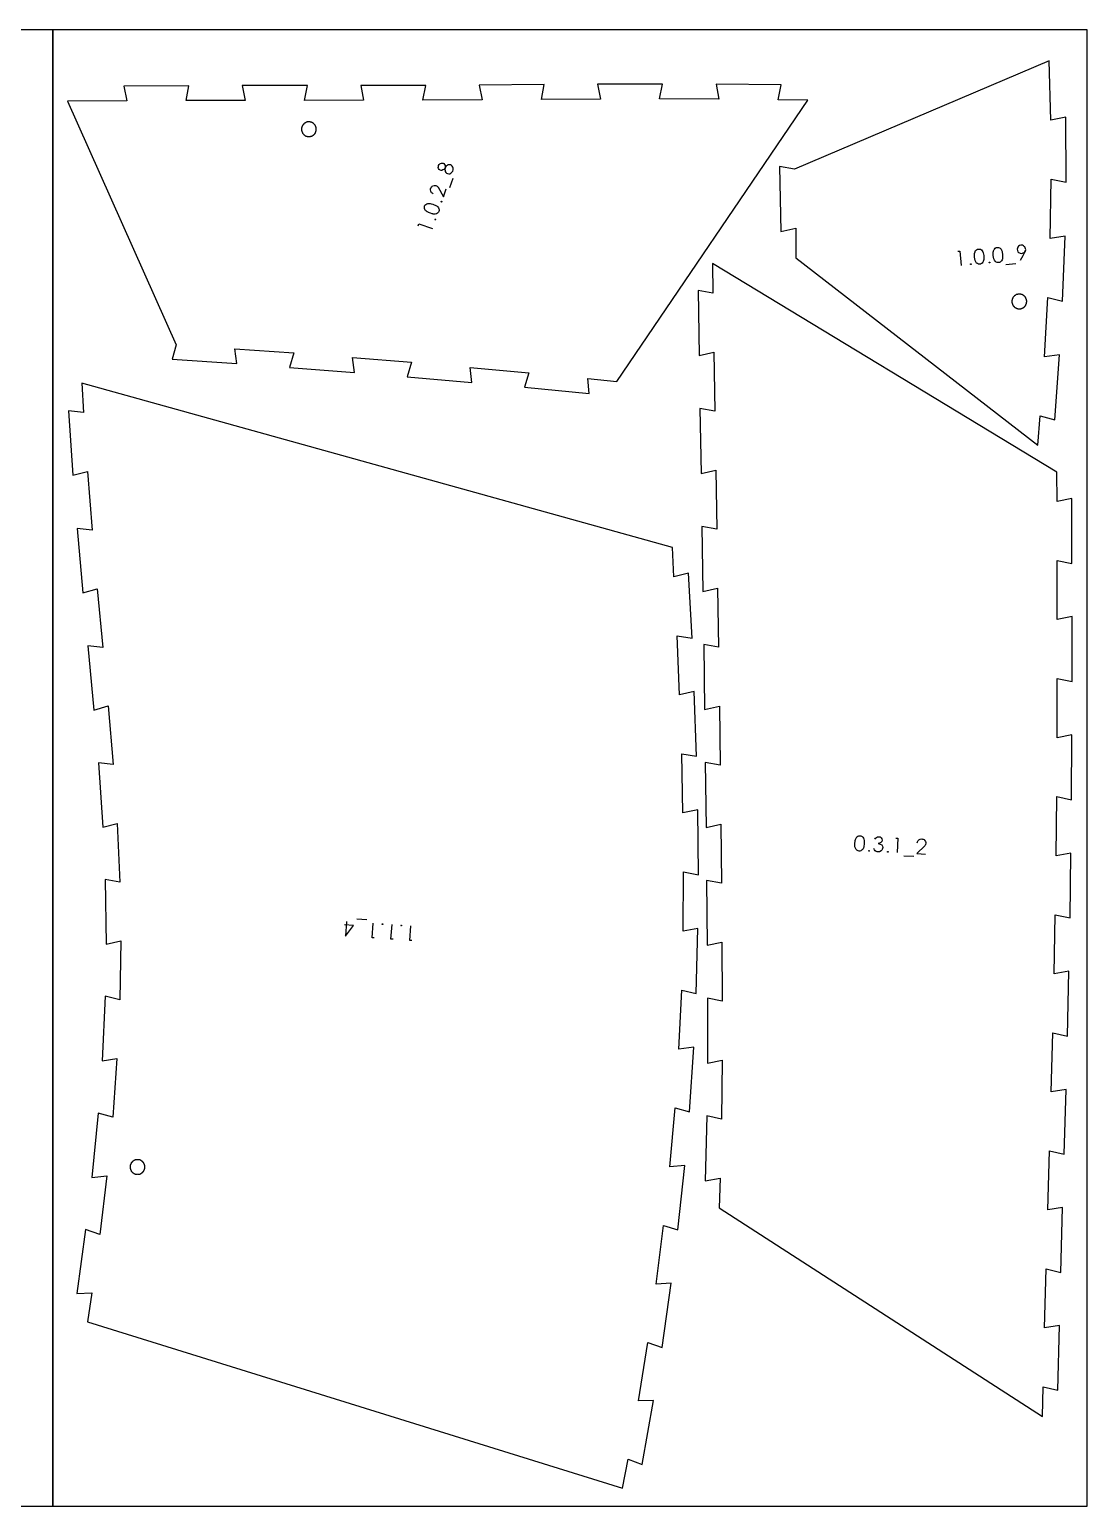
# Model space of a CAD drawing. Header units: millimetres. Extents: x 0 to 7679, y -1054 to 0.
# Drawn here: x 4884 to 5595, y -1000 to 0 of the extents above; entities that cross this region are included whole.
import ezdxf

# ---------------------------------------------------------------- set-up
doc = ezdxf.new("R2010")
doc.units = ezdxf.units.MM
doc.header["$MEASUREMENT"] = 0
for name, color, linetype, true_color in [('Default', 18, 'Continuous', 0x000000), ('nest$l_engrave_text', 5, 'Continuous', 0x0000ff), ('nest$l_inner_cut', 3, 'Continuous', 0x00ff00), ('nest$l_outer_cut', 1, 'Continuous', 0xff0000)]:
    doc.layers.add(name, color=color, linetype=linetype, true_color=true_color)

msp = doc.modelspace()

# ---------------------------------------------------------------- linework, layer by layer
at = {"layer": 'Default'}
for points in [[(4200, -1000), (4200, 0), (4900, 0), (4900, -1000)], [(4900, -1000), (4900, 0), (5600, 0), (5600, -1000)]]:
    msp.add_lwpolyline(points, close=True, dxfattribs=at)
at = {"layer": 'nest$l_engrave_text'}
for points in [[(5165.7, -93.2), (5165.5, -93.9), (5165.4, -94.7), (5165.5, -95.5), (5165.7, -96.1), (5166.1, -96.8), (5166.5, -97.2), (5167.1, -97.5), (5168, -97.7), (5168.8, -97.6), (5169.5, -97.2), (5170.2, -96.6), (5170.7, -95.8), (5170.9, -95), (5171, -94.3), (5170.9, -93.6), (5170.7, -93.1), (5170.3, -92.5), (5169.8, -92), (5169.1, -91.6), (5168.5, -91.5), (5168, -91.6), (5167.4, -91.7), (5166.9, -92), (5166.4, -92.3), (5166, -92.8), (5165.6, -93.5), (5165.3, -94.2), (5164.8, -94.7), (5164.1, -95.1), (5163.4, -95.4), (5162.8, -95.4), (5162.3, -95.3), (5162, -95.1), (5161.5, -94.7), (5161.1, -94), (5160.9, -93.4), (5161, -92.7), (5161.1, -92), (5161.5, -91.4), (5161.9, -90.9), (5162.4, -90.6), (5163, -90.4), (5163.6, -90.4), (5164.2, -90.5), (5164.7, -90.8), (5165.1, -91.3), (5165.5, -92), (5165.7, -92.7)], [(5160.4, -124.3), (5159.8, -124.7), (5158.9, -124.9), (5157.8, -124.9), (5157.7, -124.9), (5157.5, -124.9), (5157.2, -124.8), (5156.8, -124.7), (5155.6, -124.4), (5154.4, -123.9), (5154, -123.7), (5153.7, -123.5), (5153.4, -123.4), (5153.3, -123.4), (5152.8, -123), (5152.4, -122.6), (5152.1, -122.2), (5151.8, -121.9), (5151.5, -121.1), (5151.5, -120.4), (5151.6, -119.7), (5151.9, -119), (5152.5, -118.4), (5153.1, -118.1), (5153.9, -117.8), (5154.6, -117.8), (5155.5, -117.8), (5156.2, -118), (5157.2, -118.3), (5158.2, -118.6), (5158.9, -118.9), (5159.7, -119.3), (5160.2, -119.6), (5160.7, -120.1), (5161.1, -120.7), (5161.4, -121.3), (5161.5, -121.9), (5161.5, -122.5), (5161.4, -123.1), (5161, -123.7)], [(5162.9, -116.5), (5163, -116.3), (5163.2, -116.3), (5163.3, -116.4), (5163.3, -116.6), (5163.2, -116.8), (5163, -116.8), (5162.9, -116.7)], [(5158.7, -128.6), (5158.8, -128.4), (5159, -128.4), (5159.1, -128.5), (5159.2, -128.7), (5159, -128.8), (5158.9, -128.8), (5158.7, -128.7)], [(5525.9, -158.5), (5525.3, -158.1), (5524.8, -157.3), (5524.3, -156.4), (5524.3, -156.3), (5524.3, -156.1), (5524.2, -155.8), (5524.1, -155.3), (5523.9, -154.1), (5523.9, -152.9), (5523.9, -152.4), (5523.9, -152), (5523.9, -151.7), (5523.9, -151.6), (5524.3, -150.4), (5524.5, -150), (5524.7, -149.7), (5525.3, -149.1), (5525.9, -148.8), (5526.5, -148.6), (5527.4, -148.6), (5528.1, -148.8), (5528.7, -149.2), (5529.2, -149.9), (5529.5, -150.5), (5529.8, -151.3), (5530, -152.1), (5530.2, -153.1), (5530.3, -154.1), (5530.3, -154.9), (5530.2, -155.8), (5530.1, -156.4), (5529.9, -157), (5529.5, -157.6), (5529.1, -158.2), (5528.6, -158.5), (5528.1, -158.8), (5527.5, -158.9), (5526.7, -158.8)], [(5538.6, -157.4), (5538, -156.9), (5537.5, -156.2), (5537, -155.3), (5537, -155.2), (5537, -155), (5536.9, -154.6), (5536.8, -154.2), (5536.6, -153), (5536.6, -151.8), (5536.6, -151.3), (5536.6, -150.9), (5536.6, -150.6), (5536.7, -150.5), (5536.8, -149.9), (5537, -149.3), (5537.2, -148.9), (5537.4, -148.6), (5538, -148), (5538.6, -147.6), (5539.3, -147.5), (5540.1, -147.5), (5540.8, -147.7), (5541.4, -148.1), (5541.9, -148.8), (5542.3, -149.4), (5542.6, -150.2), (5542.7, -150.9), (5542.9, -152), (5543, -153), (5543, -153.8), (5542.9, -154.7), (5542.9, -155.2), (5542.6, -155.9), (5542.2, -156.5), (5541.8, -157), (5541.4, -157.4), (5540.8, -157.7), (5540.2, -157.8), (5539.4, -157.7)], [(5521.4, -158.7), (5521.6, -158.7), (5521.6, -158.9), (5521.6, -159.1), (5521.4, -159.1), (5521.3, -159.1), (5521.2, -158.9), (5521.2, -158.7)], [(5534.1, -157.6), (5534.3, -157.6), (5534.3, -157.8), (5534.3, -157.9), (5534.1, -158), (5534, -158), (5533.9, -157.8), (5533.9, -157.6)], [(5444.3, -555.6), (5443.8, -555.1), (5443.3, -554.3), (5443, -553.3), (5443, -553.2), (5443, -553), (5443, -552.6), (5442.9, -552.2), (5442.9, -551), (5443.1, -549.7), (5443.2, -549.2), (5443.2, -548.9), (5443.3, -548.6), (5443.3, -548.5), (5443.5, -547.9), (5443.8, -547.4), (5444.1, -547), (5444.3, -546.7), (5445, -546.2), (5445.6, -545.9), (5446.3, -545.9), (5447.1, -546), (5447.9, -546.3), (5448.3, -546.8), (5448.8, -547.5), (5449, -548.2), (5449.2, -549.1), (5449.3, -549.8), (5449.3, -550.8), (5449.2, -551.8), (5449.1, -552.7), (5449, -553.5), (5448.8, -554.1), (5448.5, -554.7), (5448, -555.3), (5447.5, -555.7), (5447, -556), (5446.4, -556.2), (5445.8, -556.2), (5445.1, -556)], [(5452.6, -555.8), (5452.7, -555.9), (5452.8, -556), (5452.7, -556.2), (5452.5, -556.3), (5452.4, -556.2), (5452.3, -556), (5452.4, -555.8)], [(5465.3, -556.5), (5465.5, -556.5), (5465.5, -556.7), (5465.5, -556.9), (5465.3, -556.9), (5465.1, -556.9), (5465.1, -556.7), (5465.1, -556.5)], [(5123.1, -606), (5123, -605.9), (5122.9, -605.8), (5123, -605.6), (5123.2, -605.6), (5123.3, -605.6), (5123.4, -605.8), (5123.3, -606)], [(5135.9, -606.9), (5135.7, -606.8), (5135.6, -606.7), (5135.7, -606.5), (5135.9, -606.5), (5136.1, -606.5), (5136.1, -606.7), (5136, -606.9)]]:
    msp.add_lwpolyline(points, close=True, dxfattribs=at)
for points in [[(5157.4, -111.2), (5157, -110.9), (5156.4, -110.5), (5156.1, -110), (5155.8, -109.5), (5155.6, -108.6), (5155.7, -107.6), (5156, -107.1), (5156.3, -106.6), (5156.7, -106.2), (5157.1, -105.9), (5158.2, -105.6), (5158.8, -105.6), (5159.3, -105.6), (5159.7, -105.8), (5160.2, -106.1), (5160.4, -106.3), (5160.5, -106.4), (5160.8, -106.7), (5164.5, -113.3), (5166.3, -107.8)], [(5168.7, -107), (5170.9, -100.6)], [(5147.3, -133), (5147.8, -131.6), (5157.1, -134.8)], [(5512.7, -150.1), (5514.1, -150), (5515, -159.7)], [(5555.1, -156.2), (5556, -154.5), (5556.8, -153.1), (5557.5, -151.7), (5558.1, -150.7), (5558.4, -150), (5558.5, -149.6), (5558.6, -149), (5558.5, -148.4), (5558.3, -147.7), (5558, -147.2), (5557.6, -146.8), (5557.1, -146.4), (5556.5, -146.1), (5555.8, -146), (5555.2, -146.1), (5554.5, -146.3), (5553.8, -146.7), (5553.3, -147.3), (5553, -148), (5552.9, -148.8), (5553, -149.6), (5553.3, -150.4), (5553.8, -150.9), (5554.3, -151.3), (5554.9, -151.5), (5555.7, -151.6), (5556.4, -151.5), (5557, -151.3), (5557.6, -150.9), (5558.1, -150.4), (5558.5, -149.8), (5558.6, -149.4)], [(5545.1, -159.1), (5551.9, -158.5)], [(5456.4, -548.2), (5457, -547.4), (5457.5, -547), (5458.2, -546.6), (5459.1, -546.5), (5460, -546.7), (5460.8, -547.2), (5461.3, -548), (5461.4, -548.9), (5461.2, -549.8), (5460.9, -550.1), (5460.5, -550.5), (5459.7, -550.9), (5458.8, -551.1), (5460.1, -551.5), (5461.1, -552.1), (5461.7, -552.9), (5461.8, -553.8), (5461.7, -554.5), (5461.5, -555.2), (5461.2, -555.7), (5460.7, -556.1), (5459.6, -556.7), (5458.1, -556.8), (5457.3, -556.6), (5456.6, -556), (5456.2, -555.4), (5455.7, -554.5)], [(5470.7, -547.4), (5472.1, -547.5), (5471.6, -557.3)], [(5485.1, -550.6), (5485.3, -550.1), (5485.6, -549.5), (5485.9, -549), (5486.3, -548.6), (5487.2, -548.2), (5488.2, -548), (5488.7, -548.1), (5489.2, -548.2), (5489.8, -548.5), (5490.2, -548.9), (5490.8, -549.8), (5491, -550.4), (5491, -550.9), (5490.8, -551.9), (5490.7, -552.1), (5490.6, -552.3), (5490.4, -552.6), (5485, -558), (5490.8, -558.3)], [(5476, -559.5), (5482.8, -559.8)], [(5098.9, -603.9), (5098.2, -613.9), (5103.5, -606.7), (5097.4, -606.3)], [(5112.5, -602.8), (5105.7, -602.3)], [(5117.6, -615), (5116.2, -614.9), (5116.9, -605.1)], [(5130.4, -615.9), (5128.9, -615.8), (5129.6, -606)], [(5143.1, -616.8), (5141.7, -616.7), (5142.3, -606.9)]]:
    msp.add_lwpolyline(points, dxfattribs=at)
at = {"layer": 'nest$l_inner_cut'}
for points in [[(5075, -62.8), (5074.8, -62.7), (5074.6, -62.7), (5074.5, -62.7), (5074.3, -62.6), (5074.1, -62.6), (5074, -62.6), (5073.8, -62.5), (5073.6, -62.5), (5073.4, -62.5), (5073.3, -62.5), (5073.1, -62.5), (5072.9, -62.5), (5072.8, -62.6), (5072.6, -62.6), (5072.4, -62.6), (5072.2, -62.6), (5072.1, -62.7), (5071.9, -62.7), (5071.7, -62.8), (5071.6, -62.8), (5071.4, -62.9), (5071.3, -63), (5071.1, -63.1), (5070.9, -63.1), (5070.8, -63.2), (5070.6, -63.3), (5070.5, -63.4), (5070.4, -63.5), (5070.2, -63.6), (5070.1, -63.7), (5070, -63.8), (5069.8, -64), (5069.7, -64.1), (5069.6, -64.2), (5069.5, -64.3), (5069.4, -64.5), (5069.3, -64.6), (5069.2, -64.8), (5069.1, -64.9), (5069, -65.1), (5068.9, -65.2), (5068.8, -65.4), (5068.8, -65.5), (5068.7, -65.7), (5068.6, -65.9), (5068.6, -66), (5068.5, -66.2), (5068.5, -66.4), (5068.4, -66.5), (5068.4, -66.7), (5068.4, -66.9), (5068.4, -67), (5068.4, -67.2), (5068.3, -67.4), (5068.3, -67.6), (5068.4, -67.7), (5068.4, -67.9), (5068.4, -68.1), (5068.4, -68.2), (5068.4, -68.4), (5068.5, -68.6), (5068.5, -68.8), (5068.5, -68.9), (5068.6, -69.1), (5068.7, -69.3), (5068.7, -69.4), (5068.8, -69.6), (5068.9, -69.7), (5068.9, -69.9), (5069, -70), (5069.1, -70.2), (5069.2, -70.3), (5069.3, -70.5), (5069.4, -70.6), (5069.5, -70.7), (5069.6, -70.9), (5069.8, -71), (5069.9, -71.1), (5070, -71.2), (5070.1, -71.4), (5070.3, -71.5), (5070.4, -71.6), (5070.6, -71.7), (5070.7, -71.8), (5070.9, -71.9), (5071, -71.9), (5071.2, -72), (5071.3, -72.1), (5071.5, -72.2), (5071.6, -72.2), (5071.8, -72.3), (5072, -72.3), (5072.1, -72.4), (5072.3, -72.4), (5072.5, -72.4), (5072.6, -72.5), (5072.8, -72.5), (5073, -72.5), (5073.2, -72.5), (5073.3, -72.5), (5073.5, -72.5), (5073.7, -72.5), (5073.9, -72.5), (5074, -72.5), (5074.2, -72.4), (5074.4, -72.4), (5074.5, -72.4), (5074.7, -72.3), (5074.9, -72.3), (5075, -72.2), (5075.2, -72.2), (5075.4, -72.1), (5075.5, -72), (5075.7, -71.9), (5075.8, -71.9), (5076, -71.8), (5076.1, -71.7), (5076.3, -71.6), (5076.4, -71.5), (5076.5, -71.4), (5076.7, -71.3), (5076.8, -71.1), (5076.9, -71), (5077, -70.9), (5077.2, -70.8), (5077.3, -70.6), (5077.4, -70.5), (5077.5, -70.3), (5077.6, -70.2), (5077.7, -70.1), (5077.7, -69.9), (5077.8, -69.7), (5077.9, -69.6), (5078, -69.4), (5078, -69.3), (5078.1, -69.1), (5078.1, -68.9), (5078.2, -68.8), (5078.2, -68.6), (5078.3, -68.4), (5078.3, -68.3), (5078.3, -68.1), (5078.3, -67.9), (5078.3, -67.7), (5078.3, -67.6), (5078.3, -67.4), (5078.3, -67.2), (5078.3, -67.1), (5078.3, -66.9), (5078.3, -66.7), (5078.2, -66.5), (5078.2, -66.4), (5078.2, -66.2), (5078.1, -66), (5078.1, -65.9), (5078, -65.7), (5077.9, -65.5), (5077.9, -65.4), (5077.8, -65.2), (5077.7, -65.1), (5077.6, -64.9), (5077.5, -64.8), (5077.4, -64.6), (5077.3, -64.5), (5077.2, -64.4), (5077.1, -64.2), (5077, -64.1), (5076.9, -64), (5076.7, -63.9), (5076.6, -63.7), (5076.5, -63.6), (5076.3, -63.5), (5076.2, -63.4), (5076.1, -63.3), (5075.9, -63.2), (5075.8, -63.1), (5075.6, -63.1), (5075.5, -63), (5075.3, -62.9), (5075.1, -62.9)], [(5559.3, -183.7), (5559.2, -183.5), (5559.2, -183.3), (5559.2, -183.2), (5559.2, -183), (5559.1, -182.8), (5559.1, -182.6), (5559, -182.5), (5559, -182.3), (5558.9, -182.2), (5558.8, -182), (5558.7, -181.8), (5558.7, -181.7), (5558.6, -181.5), (5558.5, -181.4), (5558.4, -181.2), (5558.3, -181.1), (5558.2, -181), (5558.1, -180.8), (5557.9, -180.7), (5557.8, -180.6), (5557.7, -180.5), (5557.6, -180.3), (5557.4, -180.2), (5557.3, -180.1), (5557.2, -180), (5557, -179.9), (5556.9, -179.8), (5556.7, -179.7), (5556.6, -179.7), (5556.4, -179.6), (5556.3, -179.5), (5556.1, -179.4), (5555.9, -179.4), (5555.8, -179.3), (5555.6, -179.3), (5555.4, -179.2), (5555.3, -179.2), (5555.1, -179.2), (5554.9, -179.1), (5554.8, -179.1), (5554.6, -179.1), (5554.4, -179.1), (5554.2, -179.1), (5554.1, -179.1), (5553.9, -179.1), (5553.7, -179.1), (5553.5, -179.2), (5553.4, -179.2), (5553.2, -179.2), (5553, -179.3), (5552.9, -179.3), (5552.7, -179.4), (5552.5, -179.4), (5552.4, -179.5), (5552.2, -179.5), (5552.1, -179.6), (5551.9, -179.7), (5551.8, -179.8), (5551.6, -179.9), (5551.5, -180), (5551.3, -180.1), (5551.2, -180.2), (5551, -180.3), (5550.9, -180.4), (5550.8, -180.5), (5550.7, -180.6), (5550.5, -180.8), (5550.4, -180.9), (5550.3, -181), (5550.2, -181.2), (5550.1, -181.3), (5550, -181.5), (5549.9, -181.6), (5549.9, -181.8), (5549.8, -181.9), (5549.7, -182.1), (5549.6, -182.2), (5549.6, -182.4), (5549.5, -182.6), (5549.5, -182.7), (5549.4, -182.9), (5549.4, -183.1), (5549.4, -183.2), (5549.3, -183.4), (5549.3, -183.6), (5549.3, -183.8), (5549.3, -183.9), (5549.3, -184.1), (5549.3, -184.3), (5549.3, -184.5), (5549.3, -184.6), (5549.3, -184.8), (5549.4, -185), (5549.4, -185.1), (5549.4, -185.3), (5549.5, -185.5), (5549.5, -185.6), (5549.6, -185.8), (5549.6, -186), (5549.7, -186.1), (5549.8, -186.3), (5549.9, -186.4), (5549.9, -186.6), (5550, -186.7), (5550.1, -186.9), (5550.2, -187), (5550.3, -187.2), (5550.4, -187.3), (5550.6, -187.4), (5550.7, -187.6), (5550.8, -187.7), (5550.9, -187.8), (5551, -187.9), (5551.2, -188), (5551.3, -188.1), (5551.5, -188.2), (5551.6, -188.3), (5551.8, -188.4), (5551.9, -188.5), (5552.1, -188.6), (5552.2, -188.7), (5552.4, -188.7), (5552.5, -188.8), (5552.7, -188.8), (5552.9, -188.9), (5553, -188.9), (5553.2, -189), (5553.4, -189), (5553.5, -189), (5553.7, -189.1), (5553.9, -189.1), (5554.1, -189.1), (5554.2, -189.1), (5554.4, -189.1), (5554.6, -189.1), (5554.8, -189.1), (5554.9, -189.1), (5555.1, -189), (5555.3, -189), (5555.4, -189), (5555.6, -188.9), (5555.8, -188.9), (5555.9, -188.8), (5556.1, -188.8), (5556.3, -188.7), (5556.4, -188.6), (5556.6, -188.5), (5556.7, -188.5), (5556.9, -188.4), (5557, -188.3), (5557.2, -188.2), (5557.3, -188.1), (5557.4, -188), (5557.6, -187.9), (5557.7, -187.7), (5557.8, -187.6), (5558, -187.5), (5558.1, -187.4), (5558.2, -187.2), (5558.3, -187.1), (5558.4, -187), (5558.5, -186.8), (5558.6, -186.7), (5558.7, -186.5), (5558.7, -186.4), (5558.8, -186.2), (5558.9, -186), (5559, -185.9), (5559, -185.7), (5559.1, -185.6), (5559.1, -185.4), (5559.2, -185.2), (5559.2, -185.1), (5559.2, -184.9), (5559.2, -184.7), (5559.3, -184.5), (5559.3, -184.4), (5559.3, -184.2), (5559.3, -184), (5559.3, -183.8)], [(4952.3, -769.8), (4952.3, -770), (4952.3, -770.2), (4952.3, -770.3), (4952.3, -770.5), (4952.3, -770.7), (4952.3, -770.8), (4952.4, -771), (4952.4, -771.2), (4952.4, -771.4), (4952.5, -771.5), (4952.5, -771.7), (4952.6, -771.9), (4952.7, -772), (4952.7, -772.2), (4952.8, -772.3), (4952.9, -772.5), (4953, -772.6), (4953, -772.8), (4953.1, -772.9), (4953.2, -773.1), (4953.3, -773.2), (4953.5, -773.4), (4953.6, -773.5), (4953.7, -773.6), (4953.8, -773.7), (4953.9, -773.9), (4954.1, -774), (4954.2, -774.1), (4954.3, -774.2), (4954.5, -774.3), (4954.6, -774.4), (4954.8, -774.5), (4954.9, -774.6), (4955.1, -774.6), (4955.2, -774.7), (4955.4, -774.8), (4955.6, -774.8), (4955.7, -774.9), (4955.9, -774.9), (4956, -775), (4956.2, -775), (4956.4, -775.1), (4956.6, -775.1), (4956.7, -775.1), (4956.9, -775.1), (4957.1, -775.1), (4957.3, -775.2), (4957.4, -775.2), (4957.6, -775.1), (4957.8, -775.1), (4957.9, -775.1), (4958.1, -775.1), (4958.3, -775.1), (4958.5, -775), (4958.6, -775), (4958.8, -774.9), (4959, -774.9), (4959.1, -774.8), (4959.3, -774.7), (4959.4, -774.7), (4959.6, -774.6), (4959.7, -774.5), (4959.9, -774.4), (4960, -774.3), (4960.2, -774.2), (4960.3, -774.1), (4960.5, -774), (4960.6, -773.9), (4960.7, -773.8), (4960.8, -773.7), (4961, -773.5), (4961.1, -773.4), (4961.2, -773.3), (4961.3, -773.1), (4961.4, -773), (4961.5, -772.9), (4961.6, -772.7), (4961.7, -772.6), (4961.8, -772.4), (4961.8, -772.3), (4961.9, -772.1), (4962, -771.9), (4962, -771.8), (4962.1, -771.6), (4962.1, -771.4), (4962.2, -771.3), (4962.2, -771.1), (4962.2, -770.9), (4962.3, -770.8), (4962.3, -770.6), (4962.3, -770.4), (4962.3, -770.2), (4962.3, -770.1), (4962.3, -769.9), (4962.3, -769.7), (4962.3, -769.5), (4962.2, -769.4), (4962.2, -769.2), (4962.2, -769), (4962.1, -768.9), (4962.1, -768.7), (4962, -768.5), (4962, -768.4), (4961.9, -768.2), (4961.8, -768.1), (4961.8, -767.9), (4961.7, -767.7), (4961.6, -767.6), (4961.5, -767.4), (4961.4, -767.3), (4961.3, -767.2), (4961.2, -767), (4961.1, -766.9), (4961, -766.8), (4960.8, -766.6), (4960.7, -766.5), (4960.6, -766.4), (4960.5, -766.3), (4960.3, -766.2), (4960.2, -766.1), (4960, -766), (4959.9, -765.9), (4959.7, -765.8), (4959.6, -765.7), (4959.4, -765.6), (4959.3, -765.6), (4959.1, -765.5), (4959, -765.4), (4958.8, -765.4), (4958.6, -765.3), (4958.5, -765.3), (4958.3, -765.3), (4958.1, -765.2), (4957.9, -765.2), (4957.8, -765.2), (4957.6, -765.2), (4957.4, -765.2), (4957.3, -765.2), (4957.1, -765.2), (4956.9, -765.2), (4956.7, -765.2), (4956.6, -765.2), (4956.4, -765.2), (4956.2, -765.3), (4956.1, -765.3), (4955.9, -765.4), (4955.7, -765.4), (4955.6, -765.5), (4955.4, -765.5), (4955.2, -765.6), (4955.1, -765.7), (4954.9, -765.8), (4954.8, -765.8), (4954.6, -765.9), (4954.5, -766), (4954.3, -766.1), (4954.2, -766.2), (4954.1, -766.3), (4953.9, -766.5), (4953.8, -766.6), (4953.7, -766.7), (4953.6, -766.8), (4953.5, -767), (4953.3, -767.1), (4953.2, -767.2), (4953.1, -767.4), (4953, -767.5), (4953, -767.7), (4952.9, -767.8), (4952.8, -768), (4952.7, -768.1), (4952.7, -768.3), (4952.6, -768.5), (4952.5, -768.6), (4952.5, -768.8), (4952.4, -768.9), (4952.4, -769.1), (4952.4, -769.3), (4952.3, -769.5), (4952.3, -769.6)]]:
    msp.add_lwpolyline(points, close=True, dxfattribs=at)
at = {"layer": 'nest$l_outer_cut'}
for points in [[(5566.8, -281.5), (5568.5, -261.5), (5578.3, -264.3), (5581.5, -220.3), (5571.4, -221.6), (5573.7, -181.5), (5583.6, -183.9), (5585.3, -139.9), (5575.2, -141.5), (5575.9, -101.4), (5585.9, -103.4), (5585.7, -59.3), (5575.7, -61.3), (5574.5, -21.3), (5402.1, -94.5), (5392, -92.7), (5392.9, -136.7), (5402.9, -134.5), (5402.9, -154.5)], [(5411, -47.9), (5391, -47.5), (5393.1, -37.5), (5349, -37), (5350.9, -47.1), (5310.8, -47), (5312.8, -37), (5268.7, -37.1), (5270.7, -47.1), (5230.7, -47.3), (5232.6, -37.3), (5188.5, -37.6), (5190.6, -47.6), (5150.5, -47.8), (5152.5, -37.8), (5108.4, -37.9), (5110.4, -47.9), (5070.3, -48), (5072.3, -38), (5028.2, -38), (5030.2, -48), (4990.2, -48.1), (4992.1, -38.1), (4948, -38.3), (4950.1, -48.3), (4910, -48.5), (4983.4, -213.4), (4980.7, -223.2), (5024.5, -226.2), (5023.2, -216.1), (5063.1, -219), (5060.3, -228.8), (5104.1, -232.2), (5102.9, -222.1), (5142.7, -225.3), (5139.9, -235.1), (5183.6, -238.9), (5182.5, -228.8), (5222.3, -232.5), (5219.3, -242.2), (5263.1, -246.5), (5262.1, -236.3), (5281.9, -238.4)], [(5569.9, -939.1), (5570.4, -919.1), (5580.4, -921.3), (5581.4, -877.4), (5571.3, -879.1), (5572.4, -839.2), (5582.3, -841.5), (5583.6, -797.5), (5573.6, -799.2), (5574.8, -759.3), (5584.7, -761.5), (5586, -717.6), (5575.9, -719.3), (5577, -679.3), (5586.9, -681.6), (5587.9, -637.6), (5577.9, -639.4), (5578.6, -599.4), (5588.6, -601.5), (5589.2, -557.6), (5579.2, -559.4), (5579.6, -519.4), (5589.6, -521.5), (5589.9, -477.5), (5579.9, -479.5), (5580, -439.5), (5590, -441.5), (5590, -397.5), (5580, -399.5), (5579.9, -359.5), (5589.9, -361.5), (5589.8, -317.5), (5579.8, -319.6), (5579.7, -299.6), (5346.6, -158.5), (5346.9, -178.5), (5336.9, -176.6), (5337.5, -220.6), (5347.5, -218.4), (5348.1, -258.4), (5338.1, -256.5), (5338.8, -300.5), (5348.8, -298.3), (5349.4, -338.3), (5339.3, -336.4), (5340, -380.4), (5350, -378.2), (5350.6, -418.2), (5340.6, -416.3), (5341.2, -460.3), (5351.2, -458.1), (5351.7, -498.1), (5341.7, -496.2), (5342.2, -540.2), (5352.2, -538.1), (5352.7, -578), (5342.6, -576.1), (5343, -620), (5353, -618), (5353.1, -657.9), (5343.1, -655.9), (5343.1, -699.9), (5353.1, -697.9), (5352.7, -737.8), (5342.7, -735.6), (5341.7, -779.6), (5351.8, -777.8), (5351.1, -797.8)], [(5285.7, -987.5), (5289.4, -967.9), (5298.9, -971.6), (5306.6, -928.3), (5296.4, -928.5), (5302.8, -889), (5312.4, -892.4), (5318.7, -848.9), (5308.5, -849.5), (5313.5, -809.8), (5323.2, -812.8), (5327.8, -769.1), (5317.7, -770), (5321.2, -730.2), (5331, -732.9), (5333.9, -689), (5323.8, -690.3), (5325.7, -650.4), (5335.6, -652.6), (5336.7, -608.7), (5326.7, -610.4), (5327, -570.4), (5337, -572.3), (5336.6, -528.4), (5326.6, -530.4), (5325.7, -490.5), (5335.8, -492.1), (5334.2, -448.2), (5324.3, -450.5), (5322.6, -410.6), (5332.7, -412.1), (5330.4, -368.1), (5320.5, -370.6), (5319.4, -350.7), (4919.7, -239.5), (4920.8, -259.4), (4910.7, -258.1), (4913.6, -301.8), (4923.4, -299.2), (4926.5, -338.9), (4916.4, -337.8), (4920.3, -381.5), (4930, -378.6), (4933.8, -418.3), (4923.7, -417.2), (4927.8, -460.9), (4937.5, -458), (4940.9, -497.7), (4930.8, -496.4), (4933.8, -540.1), (4943.6, -537.5), (4945.4, -577.3), (4935.4, -575.4), (4936.1, -619.3), (4946.1, -617.1), (4945.4, -657), (4935.4, -654.5), (4933.3, -698.3), (4943.4, -696.8), (4940.5, -736.5), (4930.7, -733.6), (4926.4, -777.2), (4936.5, -776.2), (4931.8, -815.8), (4922.1, -812.4), (4916.2, -855.9), (4926.3, -855.3), (4923.4, -875)]]:
    msp.add_lwpolyline(points, close=True, dxfattribs=at)

doc.saveas('drawing.dxf')
